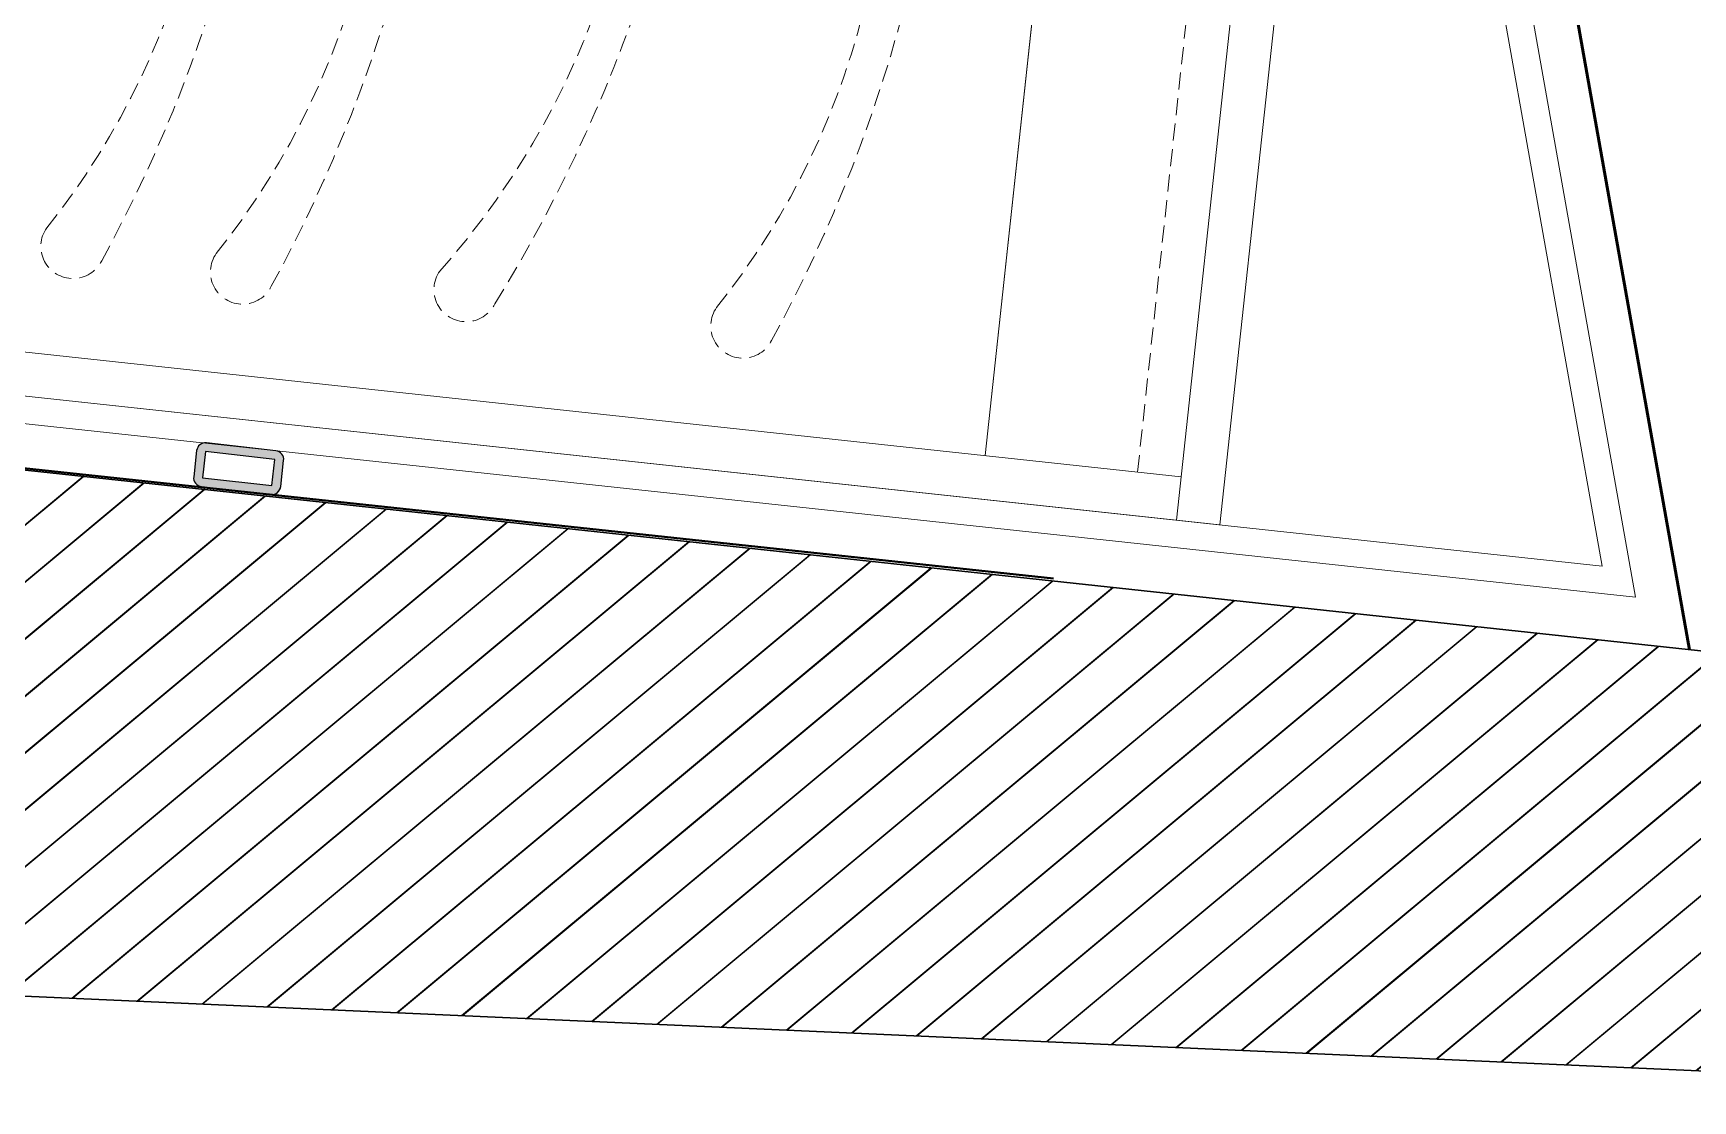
# Model space of a CAD drawing. Header units: millimetres. Extents: x 26282 to 30760, y 1404 to 4574.
# Drawn here: x 30246.3 to 30322.1, y 3691.7 to 3740.5 of the extents above; entities that cross this region are included whole.
import ezdxf

# ---------------------------------------------------------------- set-up
doc = ezdxf.new("R2010")
doc.units = ezdxf.units.MM
doc.header["$LTSCALE"] = 0.25
doc.linetypes.add('HIDDEN', pattern=[0.375, 0.25, -0.125])
for name, color, linetype, lineweight in [('AB-DUV', 4, 'Continuous', 50), ('AB-KOL', 2, 'Continuous', 30), ('FURNITURE (3RDF)', 43, 'Continuous', 20), ('GRİTON-tarama', 252, 'Continuous', 20), ('HIDDEN (3RDF)', 145, 'HIDDEN', 13), ('ID-ALCIPAN', 124, 'Continuous', 20), ('ID-BETONARME', 1, 'Continuous', 40), ('METAL PROFILE (3RDF)', 251, 'Continuous', 18), ('WOOD (3RDF)', 45, 'Continuous', 15)]:
    doc.layers.add(name, color=color, linetype=linetype, lineweight=lineweight)
doc.layers.add('ID-PROFIL', color=145, linetype='Continuous')

# ---------------------------------------------------------------- blocks, each defined once
blk = doc.blocks.new('DOLAP-11')
at = {"layer": 'HIDDEN (3RDF)', "color": 8, "linetype": 'HIDDEN', "ltscale": 12.5}
blk.add_line((-111.9979617636309, 0.6378079449295913, 3.144249908000001e-06), (-112.2736231830931, -49.03593701361386, 6.2707113476e-06), dxfattribs=at)
at = {"layer": 'HIDDEN (3RDF)', "color": 8, "linetype": 'HIDDEN', "ltscale": 12.5, "elevation": 3.4852565056e-06}
for points in [[(-99.37121203037168, -20.31349265795871, -0.0641301967787795), (-94.75799020989143, -3.651186622524618, -1.080169608676142), (-92.10697323522982, -4.889395418667844, 0.1144626856018362), (-97.52451861421284, -19.99666587536831, 0.8211975367001523)], [(-76.3863604310136, -20.44538117126285, -0.0641301967787795), (-71.77313861054063, -3.783075135832404, -1.080169608676142), (-69.12212163586082, -5.02128393197745, 0.1144626856018362), (-74.53966701485479, -20.12855438867155, 0.8211975367001523)], [(-87.62373675694833, -20.67651343768466, -0.0630855797837229), (-82.01054195217512, -4.021557959914388, -1.080169608676142), (-79.35952497752078, -5.259766756058525, 0.1119665604115024), (-85.77704334080771, -20.35968665506425, 0.8211975367001523)], [(-68.5611336324364, -20.82043519754279, -0.0641301967787795), (-63.94791181200344, -4.158129162097794, -1.080169608676142), (-61.29689483730181, -5.396337958273762, 0.1144626856018362), (-66.71444021631761, -20.50360841491965, 0.8211975367001523)]]:
    blk.add_lwpolyline(points, format="xyb", dxfattribs=at)
at = {"layer": 'WOOD (3RDF)'}
for p, q in [((-115.9866843693453, 2.660434989338681, 3.2106557153e-06), (-116.3265617638608, -57.33864900745993, 3.2106557153e-06)), ((-115.9866843693453, 2.660434989338681, 3.257802797e-06), (4.01134695843575, 1.977308972558603, 3.257802797e-06)), ((-113.9867164575116, 2.64910575165868, 3.2106557153e-06), (-114.3265938520271, -57.3499782451363, 3.2106557153e-06)), ((-113.9980456951853, 0.6491378398250163, 3.257802797e-06), (2.000047115259803, -0.0113296863428332, 3.257802797e-06)), ((-105.2738899304386, -49.07558851373233, 6.2993810435e-06), (-104.997981925997, 0.5981550910764784, 3.1997841759e-06))]:
    blk.add_line(p, q, dxfattribs=at)
blk = doc.blocks.new('20x40 profil')
at = {"layer": 'METAL PROFILE (3RDF)'}
h = blk.add_hatch(color=256, dxfattribs=at)
edge = h.paths.add_edge_path()
edge.add_line((-1.600000000011276, 2), (1.599999999989448, 2))
edge.add_arc((1.599999999989448, 1.599999999998543), 0.3999999999978172, 359.999999999479, 449.9999999994789, ccw=False)
edge.add_line((1.999999999979991, 1.599999999998543), (1.999999999979991, 0.4000000000014552))
edge.add_arc((1.599999999989448, 0.3999999999941792), 0.3999999999978172, 270.0000000005211, 360.00000000052114, ccw=False)
edge.add_line((1.599999999989448, 0), (-1.600000000011276, -7e-16))
edge.add_arc((-1.600000000011276, 0.4000000000014552), 0.4000000000050933, 180.0000000005211, 270.0000000005211, ccw=False)
edge.add_line((-2.000000000020007, 0.4000000000014552), (-2.000000000020008, 1.599999999998543))
edge.add_arc((-1.600000000011276, 1.599999999991267), 0.4000000000050933, 89.99999999947897, 179.999999999479, ccw=False)
h.paths.add_polyline_path([(-1.600000000011276, 1.599999999998543), (1.599999999989448, 1.599999999998543), (1.599999999989448, 0.4000000000014552), (-1.600000000011276, 0.4000000000014552)], flags=16)
at = {"layer": 'ID-PROFIL'}
blk.add_lwpolyline([(1.599999999998543, 2), (-1.599999999998543, 2, 0.4142135623730951), (-1.999999999992724, 1.599999999998543), (-1.999999999992724, 0.4000000000014552, 0.4142135623730657), (-1.599999999998543, 0), (1.599999999998543, 0, 0.4142135623730951), (2.000000000007275, 0.4000000000014552), (2.000000000007275, 1.599999999998543, 0.4142135623731246)], format="xyb", close=True, dxfattribs=at)
blk.add_lwpolyline([(1.599999999998543, 1.599999999998543), (-1.599999999998543, 1.599999999998543), (-1.599999999998543, 0.4000000000014552), (1.599999999998543, 0.4000000000014552)], close=True, dxfattribs=at)
blk = doc.blocks.new('A$C187D15ED')
at = {"layer": 'GRİTON-tarama'}
h = blk.add_hatch(dxfattribs=at)
h.set_pattern_fill('JIS_LC_20', color=256, scale=0.1, angle=1074.783254693931, style=0)
h.set_pattern_definition([(39.78325469393129, (8640.611227192032, -240344.5624908119), (-1.279770266101024, 1.536941139407657), []), (39.78325469393129, (8640.65106150699, -240344.5661277574), (-1.279770266101024, 1.536941139407657), [])])
h.paths.add_polyline_path([(10548.72976077162, 3529.148720836771), (10545.09718672734, 3497.254673962649), (10782.65490708023, 3486.658760143136), (10779.53353217046, 3504.240824493169)])
at = {"layer": 'ID-PROFIL'}
h = blk.add_hatch(color=256, dxfattribs=at)
edge = h.paths.add_edge_path()
edge.add_line((10686.71846462789, 3514.367621141179), (10683.53890986804, 3514.728774196136))
edge.add_arc((10683.58405399992, 3515.126218541122), 0.3999999999978171, 173.5197725257406, 263.5197725257406, ccw=False)
edge.add_line((10683.18660965494, 3515.171362672991), (10683.32204205055, 3516.363695707932))
edge.add_arc((10683.71948639553, 3516.318551576068), 0.3999999999978171, 83.51977252678267, 173.5197725267828, ccw=False)
edge.add_line((10683.76463052739, 3516.715995921046), (10686.94418528724, 3516.35484286609))
edge.add_arc((10686.89904115537, 3515.957398521103), 0.4000000000050931, -6.480227473217212, 83.51977252678267, ccw=False)
edge.add_line((10687.29648550036, 3515.912254389233), (10687.16105310475, 3514.719921354291))
edge.add_arc((10686.76360875977, 3514.765065486172), 0.4000000000050931, -96.48022747425932, -6.480227474259323, ccw=False)
h.paths.add_polyline_path([(10686.76360875976, 3514.765065486165), (10683.58405399991, 3515.126218541122), (10683.71948639552, 3516.318551576063), (10686.89904115537, 3515.957398521106)], flags=16)
at = {"layer": 'AB-DUV'}
blk.add_line((10751.5015920325, 3507.26597722371), (10701.86718414756, 3786.846411692403), dxfattribs=at)
at = {"layer": 'AB-KOL'}
blk.add_lwpolyline([(10548.72976077162, 3529.148720836771), (10544.98725065198, 3497.261837912601), (10782.65490708023, 3486.658760143136), (10779.53353217046, 3504.240824493169)], close=True, dxfattribs=at)
at = {"layer": 'ID-ALCIPAN', "ltscale": 0.25}
for p, q in [((10747.52249006575, 3511.086607855619), (10731.87056694583, 3599.250678962893)), ((10749.04440793553, 3509.665046883031), (10733.10132222437, 3599.46917711931)), ((10747.52249006574, 3511.086607855619, 1.38812197e-08), (10528.00790736833, 3534.773332460473, 1.38812197e-08)), ((10749.04440793553, 3509.665046883031, 1.38812197e-08), (10529.10940438714, 3533.38989225616, 1.38812197e-08))]:
    blk.add_line(p, q, dxfattribs=at)
at = {"layer": 'ID-BETONARME'}
for p, q in [((10722.45860008898, 3510.519030290022, 1.38812197e-08), (10548.73085689938, 3529.14859633195, 1.38812197e-08)), ((10722.45860008897, 3510.519030290022, 1.38812197e-08), (10548.73085689939, 3529.14859633195, 1.38812197e-08))]:
    blk.add_line(p, q, dxfattribs=at)
at = {"layer": 'FURNITURE (3RDF)', "ltscale": 0.2, "rotation": 174.1658875239891}
blk.add_blockref('DOLAP-11', (10614.9461804782, 3527.403784388329, 7.46834701e-08), dxfattribs=at)
at = {"layer": 'ID-PROFIL', "color": 4, "rotation": 173.5197725262616}
blk.add_blockref('20x40 profil', (10685.35440790731, 3516.535419393566, 1.38812197e-08), dxfattribs=at)

msp = doc.modelspace()

# ---------------------------------------------------------------- block references
at = {"layer": 'AB-DUV', "ltscale": 100}
msp.add_blockref('A$C187D15ED', (19570.42390626811, 205.0275163953916, 5.126401409773051), dxfattribs=at)

# ---------------------------------------------------------------- next in the draw order: hatches: boundary and pattern name
at = {"layer": 'METAL PROFILE (3RDF)'}
h = msp.add_hatch(color=256, dxfattribs=at)
edge = h.paths.add_edge_path()
edge.add_line((30257.14237089601, 3719.39513753657), (30253.96281613616, 3719.756290591527))
edge.add_arc((30254.00796026803, 3720.153734936511), 0.3999999999978172, 533.5197725257406, 623.5197725257406, ccw=False)
edge.add_line((30253.61051592306, 3720.198879068381), (30253.74594831867, 3721.39121210332))
edge.add_arc((30254.14339266364, 3721.34606797146), 0.3999999999978172, 443.5197725267827, 533.5197725267827, ccw=False)
edge.add_line((30254.18853679551, 3721.743512316436), (30257.36809155536, 3721.382359261478))
edge.add_arc((30257.32294742349, 3720.984914916494), 0.4000000000050933, 353.5197725267827, 443.5197725267827, ccw=False)
edge.add_line((30257.72039176848, 3720.939770784625), (30257.58495937287, 3719.747437749682))
edge.add_arc((30257.18751502788, 3719.792581881559), 0.4000000000050933, 263.5197725257405, 353.5197725257405, ccw=False)
h.paths.add_polyline_path([(30257.18751502788, 3719.792581881555), (30254.00796026803, 3720.153734936511), (30254.14339266364, 3721.346067971453), (30257.32294742349, 3720.984914916494)], flags=16)

# ---------------------------------------------------------------- next in the draw order: linework, layer by layer
at = {"layer": 'HIDDEN (3RDF)', "color": 8, "linetype": 'HIDDEN', "ltscale": 12.5}
msp.add_line((30296.72310778272, 3720.412359721839, 5.126404628706429), (30302.04660832474, 3769.800792268375, 5.126407755167869), dxfattribs=at)
at = {"layer": 'HIDDEN (3RDF)', "color": 8, "linetype": 'HIDDEN', "ltscale": 12.5, "elevation": 5.126404969713028}
for points in [[(30255.69246702904, 3746.174750065183, -0.0641301967787795), (30249.40943982142, 3730.067676243668, -1.080169608676142), (30246.8980163426, 3731.568943752518, 0.1144626856018362), (30253.82313380781, 3746.047278141426, 0.8211975367001523)], [(30263.4390382986, 3745.00621528291, -0.0641301967787795), (30257.15601109094, 3728.899141461415, -1.080169608676142), (30254.64458761214, 3730.400408970233, 0.1144626856018362), (30261.56970507734, 3744.878743359188, 0.8211975367001523)], [(30274.64170340203, 3744.093886726121, -0.0630855797837229), (30267.36462987798, 3728.095771249342, -1.080169608676142), (30264.85320639921, 3729.597038758154, 0.1119665604115024), (30272.77237018078, 3743.966414802368, 0.8211975367001523)], [(30286.29143049806, 3742.538631771319, -0.0641301967787795), (30280.00840329039, 3726.431557949822, -1.080169608676142), (30277.49697981161, 3727.932825458634, 0.1144626856018362), (30284.42209727679, 3742.411159847599, 0.8211975367001523)]]:
    msp.add_lwpolyline(points, format="xyb", dxfattribs=at)
at = {"layer": 'ID-PROFIL', "elevation": 5.126401423654271}
msp.add_lwpolyline([(30253.96281613615, 3719.756290591527), (30257.142370896, 3719.395137536571, 0.4142135623730951), (30257.58495937285, 3719.747437749685), (30257.72039176845, 3720.939770784627, 0.4142135623730657), (30257.36809155535, 3721.382359261479), (30254.1885367955, 3721.743512316436, 0.4142135623730951), (30253.74594831864, 3721.391212103325), (30253.61051592303, 3720.198879068382, 0.4142135623731246)], format="xyb", close=True, dxfattribs=at)
msp.add_lwpolyline([(30254.00796026802, 3720.153734936512), (30257.18751502787, 3719.792581881555), (30257.32294742348, 3720.984914916497), (30254.14339266363, 3721.346067971453)], close=True, dxfattribs=at)
at = {"layer": 'WOOD (3RDF)'}
for p, q in [((30298.49711583635, 3718.209325558368, 5.126404695112237), (30304.93405606164, 3777.863088202763, 5.126404695112237)), ((30300.48557304539, 3717.994761050984, 5.126404695112237), (30306.92251327067, 3777.648523695383, 5.126404695112237)), ((30295.0871616474, 3770.551751518275, 5.126407783837565), (30289.76341593522, 3721.16334538348, 5.126404684240697)), ((30298.71168034373, 3720.197782767402, 5.126404742259316), (30183.3815507897, 3732.645873788358, 5.126404742259316)), ((30300.48557304539, 3717.994761050984, 5.126404742259316), (30181.17852639512, 3730.871981375685, 5.126404742259316))]:
    msp.add_line(p, q, dxfattribs=at)

doc.saveas('drawing.dxf')
